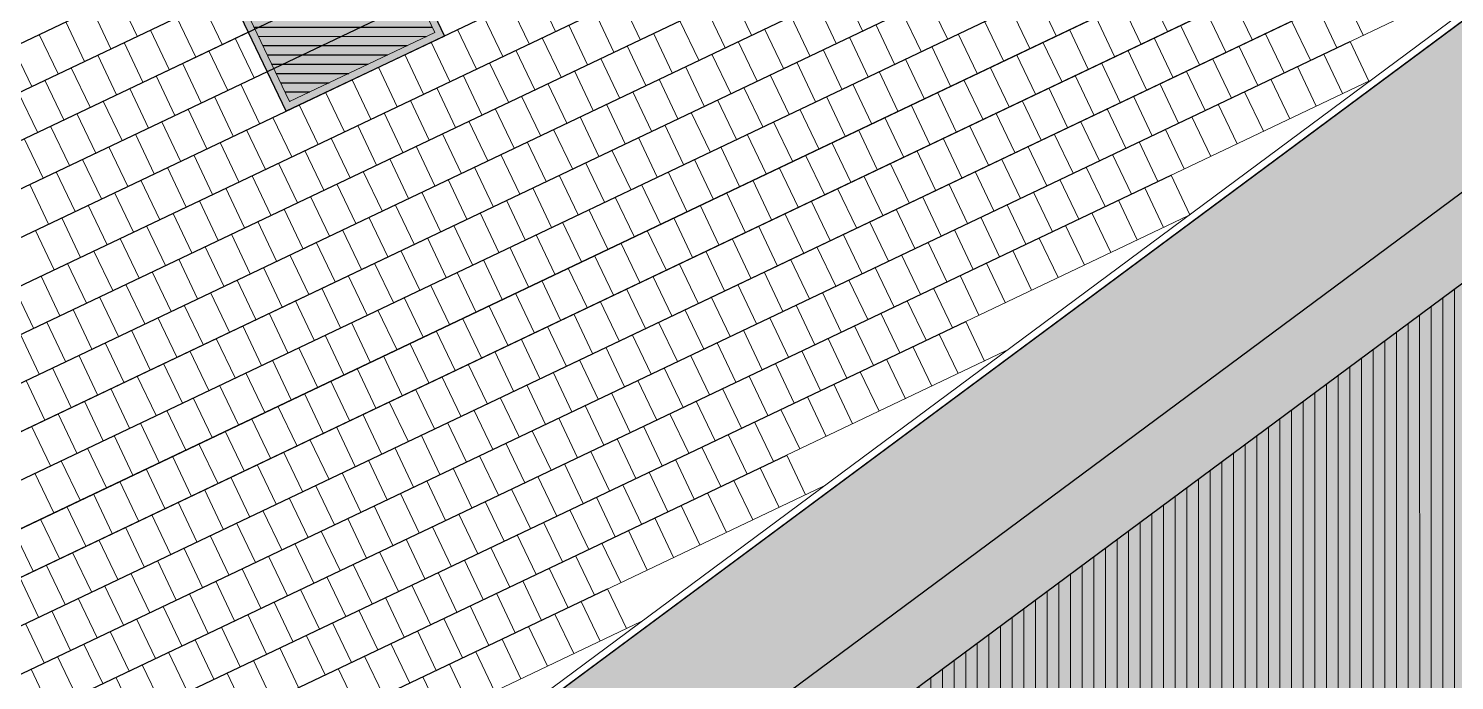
# Model space of a CAD drawing. Header units: metres. Extents: x 679599 to 680028, y 2748524 to 2748840.
# Drawn here: x 679856.32 to 679875.84, y 2748766.67 to 2748775.6 of the extents above; entities that cross this region are included whole.
import ezdxf

# ---------------------------------------------------------------- set-up
doc = ezdxf.new("R2010")
doc.units = ezdxf.units.M
doc.header["$LTSCALE"] = 5
doc.layers.add('00-AUX', color=2, linetype='Continuous', plot=False)
doc.layers.add('00-AUX Tree Pit', color=2, linetype='Continuous', plot=False)
doc.layers.add('02-L-B-Curb', color=11, linetype='Continuous', lineweight=5, plot=False)
for name, color, linetype, lineweight, true_color in [('02-L-Joints-Paviment_07_Precast Concrete Blocks 60X40', 7, 'Continuous', 5, 0x999999), ('03-TR-Pavement_02_Sealed Gravel', 7, 'Continuous', 5, 0x38321e), ('03-TR-Pavement_04_Dry Meadow_2', 7, 'Continuous', 5, 0xe2c75d), ('03-TR-Pavement_07_Precast Concrete Blocks 60X40', 7, 'Continuous', 5, 0x999999)]:
    doc.layers.add(name, color=color, linetype=linetype, lineweight=lineweight, true_color=true_color)
doc.layers.add('03-TR-Pavement_00_Dry Swale', color=7, linetype='Continuous', true_color=0x6e5d3a)
doc.layers.add('03-TR-Tree Pit_White', color=7, linetype='Continuous', true_color=0xfcfcfc)
doc.layers.add('03-TR-Pavement_04_Dry Meadow_', color=54, linetype='Continuous', lineweight=5)
doc.layers.add('04-BK-Tree Pit', color=6, linetype='Continuous', lineweight=5)
doc.layers.add('03-TR-Tree Pit_Green', color=46, linetype='Continuous')

# ---------------------------------------------------------------- blocks, each defined once
blk = doc.blocks.new('ALCORQUE RECTANGULAR')
at = {"layer": '03-TR-Tree Pit_Green', "ltscale": 0.3}
h = blk.add_hatch(dxfattribs=at)
h.set_pattern_fill('ANSI31', color=256, scale=0.04, angle=-45)
h.set_pattern_definition([(360, (-2068898.16958, 3428624.0145), (3e-17, 0.127), [])])
h.paths.add_polyline_path([(679903.391, 2748647.421), (679902.702, 2748648.869), (679904.689, 2748649.814), (679905.377, 2748648.367)])
at = {"layer": '03-TR-Tree Pit_White'}
h = blk.add_hatch(color=256, dxfattribs=at)
h.dxf.hatch_style = 1
h.paths.add_polyline_path([(679903.344, 2748647.288), (679902.569, 2748648.916), (679904.736, 2748649.947), (679905.511, 2748648.319)])
at = {"layer": '02-L-B-Curb'}
blk.add_lwpolyline([(679903.344, 2748647.288), (679902.569, 2748648.916), (679904.736, 2748649.947), (679905.511, 2748648.319)], close=True, dxfattribs=at)
at = {"layer": '02-L-B-Curb', "color": 6}
blk.add_lwpolyline([(679903.391, 2748647.421), (679902.702, 2748648.868), (679904.689, 2748649.814), (679905.378, 2748648.366)], close=True, dxfattribs=at)

msp = doc.modelspace()

# ---------------------------------------------------------------- hatches: boundary and pattern name
at = {"layer": '03-TR-Pavement_00_Dry Swale', "ltscale": 0.3}
h = msp.add_hatch(dxfattribs=at)
h.set_pattern_fill('ANSI38', color=256, scale=0.0393, angle=315)
h.paths.add_polyline_path([(679857.23, 2748759.464), (679909.163, 2748798.008), (679909.744, 2748797.184), (679911.938, 2748797.45), (679909.399, 2748800.523), (679856.611, 2748761.342)])
at = {"layer": '03-TR-Pavement_00_Dry Swale', "ltscale": 0.3, "true_color": 0xb29c70}
h = msp.add_hatch(dxfattribs=at)
h.set_pattern_fill('ANSI38', color=33, scale=0.0393, angle=315)
h.paths.add_polyline_path([(679909.744, 2748797.184), (679909.163, 2748798.008), (679857.23, 2748759.464), (679857.561, 2748758.458)])
at = {"layer": '03-TR-Pavement_02_Sealed Gravel', "linetype": 'Continuous'}
h = msp.add_hatch(dxfattribs=at)
h.set_pattern_fill('ANSI31', color=256, scale=0.0393, angle=45)
h.set_pattern_definition([(90, (652974.11672, 2717198.73223), (-0.1247775, 0), [])])
h.paths.add_polyline_path([(679907.003, 2748743.724, -0.161814), (679919.498, 2748750.942, -0.003897), (679921.772, 2748751.391), (679921.586, 2748752.374, 0.003898), (679919.297, 2748751.921, 0.095494), (679910.949, 2748748.457), (679917.775, 2748758.07), (679916.96, 2748758.649), (679908.689, 2748747.001, -0.265173), (679902.296, 2748744.031), (679888.553, 2748745.181, -0.048342), (679890.618, 2748750.885, -0.004242), (679894.427, 2748758.72, 0.011738), (679915.164, 2748760.727), (679915.044, 2748761.72, -0.011403), (679894.945, 2748759.761, -0.003208), (679897.927, 2748765.636, 0.027333), (679901.217, 2748772.976), (679900.283, 2748773.333, -0.027329), (679897.038, 2748766.094, 0.003497), (679893.785, 2748759.676, -0.003341), (679887.88, 2748759.291, 0.244086), (679870.012, 2748749.029, -0.032517), (679865.084, 2748742.409), (679862.777, 2748745.531), (679860.575, 2748752.201), (679900.459, 2748777.03), (679899.984, 2748777.794), (679859.498, 2748752.591), (679861.968, 2748745.112), (679883.467, 2748716.021), (679900.195, 2748726.433), (679899.719, 2748727.197), (679883.697, 2748717.224), (679883.594, 2748717.363)])
h.paths.add_polyline_path([(679882.996, 2748718.173), (679865.678, 2748741.606, -0.241422), (679874.739, 2748745.333), (679887.312, 2748744.281, 0.084331), (679886.811, 2748733.425, -0.18785)], flags=16)
h.paths.add_polyline_path([(679882.994, 2748718.344), (679865.806, 2748741.601, -0.239448), (679874.731, 2748745.234), (679887.191, 2748744.191, 0.083451), (679886.712, 2748733.412, -0.186193)], flags=0)
h.paths.add_polyline_path([(679886.133, 2748721.729, 0.134058), (679887.803, 2748733.548, -0.08537), (679888.318, 2748744.197), (679902.212, 2748743.034, 0.099036), (679905.374, 2748743.396)], flags=16)
h.paths.add_polyline_path([(679886.454, 2748722.241, 0.127381), (679887.903, 2748733.561, -0.084667), (679888.396, 2748744.09), (679902.204, 2748742.935, 0.088186), (679905.066, 2748743.2)], flags=0)
h.paths.add_polyline_path([(679874.823, 2748746.33, 0.140393), (679868.482, 2748745.074, 0.016107), (679870.852, 2748748.487, -0.244209), (679887.93, 2748758.293, 0.003014), (679893.269, 2748758.637, 0.003955), (679889.715, 2748751.315, 0.049646), (679887.543, 2748745.265)], flags=16)
h.paths.add_polyline_path([(679874.831, 2748746.429, 0.131521), (679868.806, 2748745.345, 0.014517), (679870.937, 2748748.433, -0.244222), (679887.935, 2748758.193, 0.002916), (679893.102, 2748758.525, 0.003871), (679889.625, 2748751.358, 0.048992), (679887.466, 2748745.372)], flags=0)
at = {"layer": '03-TR-Pavement_04_Dry Meadow_', "linetype": 'Continuous'}
h = msp.add_hatch(dxfattribs=at)
h.set_pattern_fill('ANSI31', color=256, scale=0.0502, angle=45)
h.paths.add_polyline_path([(679911.938, 2748797.45), (679909.744, 2748797.184), (679857.561, 2748758.458), (679859.401, 2748752.884), (679904.284, 2748780.824)])
h = msp.add_hatch(dxfattribs=at)
h.set_pattern_fill('ANSI31', color=256, scale=0.0502, angle=45)
h.paths.add_polyline_path([(679889.625, 2748751.358, -0.003871), (679893.102, 2748758.525, -0.002916), (679887.935, 2748758.193, 0.244222), (679870.937, 2748748.433, -0.014517), (679868.806, 2748745.345, -0.131521), (679874.831, 2748746.429), (679887.466, 2748745.372, -0.048992)], flags=17)
h.paths.add_polyline_path([(679905.066, 2748743.2, -0.088186), (679902.204, 2748742.935), (679888.396, 2748744.09, 0.084667), (679887.903, 2748733.561, -0.127381), (679886.454, 2748722.241)], flags=17)
h.paths.add_polyline_path([(679887.191, 2748744.191), (679874.731, 2748745.234, 0.239448), (679865.806, 2748741.601), (679882.994, 2748718.344, 0.186193), (679886.712, 2748733.412, -0.083451)], flags=17)
h.paths.add_polyline_path([(679929.227, 2748752.578), (679904.229, 2748780.437), (679900.069, 2748777.847), (679900.597, 2748776.998), (679860.694, 2748752.157), (679862.867, 2748745.578), (679865.09, 2748742.57, 0.032019), (679869.928, 2748749.083, -0.244074), (679887.875, 2748759.391, 0.003309), (679893.721, 2748759.772, -0.003469), (679896.949, 2748766.14, 0.027673), (679900.225, 2748773.463), (679901.346, 2748773.034, -0.027673), (679898.015, 2748765.59, 0.003122), (679895.113, 2748759.874, 0.011361), (679915.131, 2748761.831), (679915.275, 2748760.639, -0.011763), (679894.491, 2748758.624, 0.004214), (679890.709, 2748750.842, 0.047397), (679888.679, 2748745.271), (679902.304, 2748744.131, 0.265173), (679908.607, 2748747.059), (679916.936, 2748758.789), (679917.914, 2748758.094), (679911.331, 2748748.822, -0.090021), (679919.276, 2748752.019, -0.004065), (679921.666, 2748752.491), (679921.889, 2748751.311, 0.004065), (679919.518, 2748750.844, 0.161814), (679907.078, 2748743.658), (679883.723, 2748717.358), (679899.751, 2748727.335), (679899.804, 2748727.25), (679900.279, 2748726.487)])
at = {"layer": '03-TR-Pavement_04_Dry Meadow_2', "ltscale": 2, "transparency": 33554687}
h = msp.add_hatch(dxfattribs=at)
h.set_pattern_fill('AR-CONC', color=256, scale=0.0067, angle=290)
h.paths.add_polyline_path([(679911.938, 2748797.45), (679909.744, 2748797.184), (679857.561, 2748758.458), (679859.401, 2748752.884), (679904.284, 2748780.824)])
h = msp.add_hatch(dxfattribs=at)
h.set_pattern_fill('AR-CONC', color=256, scale=0.0067, angle=290)
h.paths.add_polyline_path([(679889.625, 2748751.358, -0.003871), (679893.102, 2748758.525, -0.002916), (679887.935, 2748758.193, 0.244222), (679870.937, 2748748.433, -0.014517), (679868.806, 2748745.345, -0.131521), (679874.831, 2748746.429), (679887.466, 2748745.372, -0.048992)], flags=17)
h.paths.add_polyline_path([(679905.066, 2748743.2, -0.088186), (679902.204, 2748742.935), (679888.396, 2748744.09, 0.084667), (679887.903, 2748733.561, -0.127381), (679886.454, 2748722.241)], flags=17)
h.paths.add_polyline_path([(679887.191, 2748744.191), (679874.731, 2748745.234, 0.239448), (679865.806, 2748741.601), (679882.994, 2748718.344, 0.186193), (679886.712, 2748733.412, -0.083451)], flags=17)
edge = h.paths.add_edge_path(flags=17)
edge.add_line((679912.578, 2748752.651), (679912.219, 2748752.906))
edge.add_arc((679911.099, 2748751.078), 2.144, 58.5039, 110.6816)
edge.add_arc((679909.301, 2748755.897), 3, 130.6997, 290.2906, ccw=False)
edge.add_arc((679905.979, 2748759.825), 2.144, 309.5625, 360.2606)
edge.add_arc((679862.059, 2749201.318), 443.88, 274.19002, 275.95669, ccw=False)
edge.add_arc((680354.265, 2748530.352), 513.323, 153.59615, 154.56191)
edge.add_arc((679919.017, 2748737.377), 31.348, 154.5619, 165.4163)
edge.add_line((679888.679, 2748745.271), (679902.304, 2748744.131))
edge.add_arc((679902.889, 2748751.119), 7.013, 265.2169, 324.6227)
edge.add_line((679908.607, 2748747.059), (679912.578, 2748752.651))
edge = h.paths.add_edge_path()
edge.add_line((679894.39, 2748762.424), (679894.918, 2748762.159))
edge.add_arc((680354.265, 2748530.352), 514.523, 152.72476, 153.22245, ccw=False)
edge.add_arc((679832.485, 2748799.377), 72.528, 332.72476, 339.06533)
edge.add_line((679900.225, 2748773.463), (679901.346, 2748773.034))
edge.add_arc((679832.485, 2748799.377), 73.728, 332.72476, 339.06533, ccw=False)
edge.add_arc((680354.265, 2748530.352), 513.323, 152.72476, 153.44035)
edge.add_arc((679862.059, 2749201.318), 442.68, 274.28218, 276.8857)
edge.add_line((679915.131, 2748761.831), (679915.275, 2748760.639))
edge.add_arc((679862.059, 2749201.318), 443.88, 276.15185, 276.8857, ccw=False)
edge.add_arc((679911.725, 2748760.435), 2.144, 191.8592, 241.8889)
edge.add_arc((679909.301, 2748755.897), 3, -0.8356, 61.8842, ccw=False)
edge.add_arc((679914.444, 2748755.789), 2.144, 178.276, 230.7467)
edge.add_line((679913.087, 2748754.129), (679913.446, 2748753.874))
edge.add_line((679913.446, 2748753.874), (679916.936, 2748758.789))
edge.add_line((679916.936, 2748758.789), (679917.914, 2748758.094))
edge.add_line((679917.914, 2748758.094), (679911.331, 2748748.822))
edge.add_arc((679924.109, 2748728.534), 23.977, 101.628, 122.2039, ccw=False)
edge.add_arc((679949.469, 2748605.298), 149.796, 100.69645, 101.62805, ccw=False)
edge.add_line((679921.666, 2748752.491), (679921.889, 2748751.311))
edge.add_arc((679949.469, 2748605.298), 148.596, 100.69645, 101.62805)
edge.add_arc((679924.109, 2748728.534), 22.777, 101.628, 129.2286)
edge.add_arc((679911.191, 2748743.572), 3, -218.3678, 119.6968, ccw=False)
edge.add_arc((679924.109, 2748728.534), 22.777, 132.1004, 138.3944)
edge.add_line((679907.078, 2748743.658), (679883.723, 2748717.358))
edge.add_line((679883.723, 2748717.358), (679899.751, 2748727.335))
edge.add_line((679899.751, 2748727.335), (679900.279, 2748726.487))
edge.add_line((679900.279, 2748726.487), (679929.227, 2748752.578))
edge.add_line((679929.227, 2748752.578), (679904.229, 2748780.437))
edge.add_line((679904.229, 2748780.437), (679900.069, 2748777.847))
edge.add_line((679900.069, 2748777.847), (679900.597, 2748776.998))
edge.add_line((679900.597, 2748776.998), (679860.694, 2748752.157))
edge.add_line((679860.694, 2748752.157), (679862.867, 2748745.578))
edge.add_line((679862.867, 2748745.578), (679865.09, 2748742.57))
edge.add_arc((679816.707, 2748783.565), 63.415, 319.72545, 327.06105)
edge.add_arc((679888.831, 2748736.95), 22.462, 92.4387, 147.3038, ccw=False)
edge.add_arc((679862.059, 2749201.318), 442.68, 273.34324, 274.10153)
edge.add_arc((680354.265, 2748530.352), 514.523, 153.38949, 153.51982, ccw=False)
edge.add_line((679894.244, 2748760.819), (679893.717, 2748761.084))
edge.add_arc((679892.885, 2748759.107), 2.144, 67.1871, 119.5346)
edge.add_arc((679890.381, 2748763.601), 3, 7.4778, 298.8516, ccw=False)
edge.add_arc((679895.481, 2748764.27), 2.144, 187.476, 239.4248)
edge = h.paths.add_edge_path(flags=16)
edge.add_line((679883.004, 2748744.541), (679881.509, 2748744.665))
edge.add_arc((679875.307, 2748747.879), 6.985, 309.9662, 332.6034, ccw=False)
edge.add_arc((679881.878, 2748740.031), 3.25, 129.8801, 311.1921)
edge.add_arc((679888.942, 2748731.549), 7.79, 108.2799, 129.1989, ccw=False)
edge.add_line((679886.498, 2748738.946), (679886.606, 2748740.451))
edge.add_arc((679890.077, 2748747.425), 7.79, 222.6234, 243.5424, ccw=False)
edge.add_arc((679889.649, 2748746.695), 6.985, 197.9552, 220.5924, ccw=False)

# ---------------------------------------------------------------- linework, layer by layer
at = {"layer": '00-AUX'}
msp.add_lwpolyline([(679857.23, 2748759.464), (679909.163, 2748798.008), (679909.744, 2748797.184), (679911.938, 2748797.45), (679909.399, 2748800.523), (679856.611, 2748761.342)], close=True, dxfattribs=at)
for points in [[(679689.235, 2748695.936), (679907.032, 2748799.578)], [(679694.007, 2748697.543), (679904.22, 2748797.575)], [(679698.419, 2748698.977), (679901.769, 2748795.744)], [(679703.192, 2748700.584), (679899.679, 2748794.085)], [(679707.603, 2748702.019), (679896.867, 2748792.083)], [(679712.015, 2748703.454), (679894.416, 2748790.252)], [(679716.787, 2748705.06), (679891.964, 2748788.421)], [(679721.199, 2748706.495), (679889.513, 2748786.59)], [(679725.61, 2748707.93), (679887.062, 2748784.759)], [(679843.764, 2748763.491), (679884.759, 2748782.999)], [(679844.203, 2748763.035), (679881.766, 2748780.91)], [(679844.28, 2748762.407), (679879.315, 2748779.079)], [(679844.718, 2748761.951), (679876.864, 2748777.248)], [(679845.157, 2748761.495), (679874.413, 2748775.418)], [(679845.595, 2748761.04), (679871.962, 2748773.587)], [(679846.034, 2748760.584), (679869.15, 2748771.584)], [(679846.111, 2748759.956), (679866.699, 2748769.753)], [(679846.549, 2748759.5), (679864.247, 2748767.922)]]:
    msp.add_lwpolyline(points, dxfattribs=at)
at = {"layer": '00-AUX', "ltscale": 0.3}
msp.add_lwpolyline([(679857.561, 2748758.458), (679859.401, 2748752.884), (679904.284, 2748780.824), (679911.938, 2748797.45), (679909.744, 2748797.184), (679857.561, 2748758.458)], dxfattribs=at)
at = {"layer": '00-AUX Tree Pit'}
msp.add_lwpolyline([(679859.846, 2748774.462), (679859.071, 2748776.09), (679861.238, 2748777.122), (679862.013, 2748775.493)], close=True, dxfattribs=at)
at = {"layer": '02-L-B-Curb'}
for p, q in [((679856.324, 2748761.253), (679909.576, 2748800.779)), ((679909.399, 2748800.523), (679856.611, 2748761.342))]:
    msp.add_line(p, q, dxfattribs=at)
at = {"layer": '02-L-Joints-Paviment_07_Precast Concrete Blocks 60X40'}
for points in [[(679857.549, 2748776.031), (679857.807, 2748775.489)], [(679863.276, 2748776.098), (679863.534, 2748775.556)], [(679864.437, 2748775.986), (679864.695, 2748775.444)], [(679865.959, 2748776.046), (679866.217, 2748775.504)], [(679867.481, 2748776.105), (679867.739, 2748775.564)], [(679868.642, 2748775.993), (679868.899, 2748775.452)], [(679870.131, 2748776.038), (679870.389, 2748775.496)], [(679871.653, 2748776.098), (679871.911, 2748775.556)], [(679872.814, 2748775.985), (679873.072, 2748775.444)], [(679874.336, 2748776.045), (679874.594, 2748775.503)], [(679857.188, 2748775.859), (679857.446, 2748775.317)], [(679858.349, 2748775.747), (679858.607, 2748775.205)], [(679858.71, 2748775.919), (679858.968, 2748775.377)], [(679862.554, 2748775.754), (679862.811, 2748775.212)], [(679862.915, 2748775.926), (679863.173, 2748775.384)], [(679864.076, 2748775.814), (679864.333, 2748775.272)], [(679865.598, 2748775.874), (679865.855, 2748775.332)], [(679866.758, 2748775.762), (679867.016, 2748775.22)], [(679867.12, 2748775.934), (679867.377, 2748775.392)], [(679868.28, 2748775.821), (679868.538, 2748775.28)], [(679869.77, 2748775.866), (679870.028, 2748775.324)], [(679870.931, 2748775.754), (679871.189, 2748775.212)], [(679871.292, 2748775.926), (679871.55, 2748775.384)], [(679872.453, 2748775.814), (679872.711, 2748775.272)], [(679873.975, 2748775.873), (679874.232, 2748775.332)], [(679856.827, 2748775.687), (679857.085, 2748775.145)], [(679857.988, 2748775.575), (679858.245, 2748775.033)], [(679862.192, 2748775.582), (679862.45, 2748775.041)], [(679863.714, 2748775.642), (679863.972, 2748775.1)], [(679865.236, 2748775.702), (679865.494, 2748775.16)], [(679866.397, 2748775.59), (679866.655, 2748775.048)], [(679867.919, 2748775.65), (679868.177, 2748775.108)], [(679869.409, 2748775.694), (679869.667, 2748775.152)], [(679870.57, 2748775.582), (679870.827, 2748775.04)], [(679872.092, 2748775.642), (679872.349, 2748775.1)], [(679873.613, 2748775.701), (679873.871, 2748775.16)], [(679856.466, 2748775.515), (679856.723, 2748774.973)], [(679857.626, 2748775.403), (679857.884, 2748774.861)], [(679859.148, 2748775.463), (679859.406, 2748774.921)], [(679861.831, 2748775.41), (679862.089, 2748774.869)], [(679863.353, 2748775.47), (679863.611, 2748774.928)], [(679864.514, 2748775.358), (679864.772, 2748774.816)], [(679864.875, 2748775.53), (679865.133, 2748774.988)], [(679866.036, 2748775.418), (679866.294, 2748774.876)], [(679867.558, 2748775.478), (679867.816, 2748774.936)], [(679869.048, 2748775.522), (679869.305, 2748774.98)], [(679870.208, 2748775.41), (679870.466, 2748774.868)], [(679871.73, 2748775.47), (679871.988, 2748774.928)], [(679872.891, 2748775.358), (679873.149, 2748774.816)], [(679873.252, 2748775.53), (679873.51, 2748774.988)], [(679874.413, 2748775.418), (679874.671, 2748774.876)], [(679856.104, 2748775.343), (679856.362, 2748774.801)], [(679857.265, 2748775.231), (679857.523, 2748774.689)], [(679858.787, 2748775.291), (679859.045, 2748774.749)], [(679861.47, 2748775.239), (679861.728, 2748774.697)], [(679862.992, 2748775.298), (679863.25, 2748774.757)], [(679864.153, 2748775.186), (679864.411, 2748774.645)], [(679865.675, 2748775.246), (679865.933, 2748774.704)], [(679867.197, 2748775.306), (679867.455, 2748774.764)], [(679868.325, 2748775.178), (679868.583, 2748774.637)], [(679868.686, 2748775.35), (679868.944, 2748774.808)], [(679869.847, 2748775.238), (679870.105, 2748774.696)], [(679871.369, 2748775.298), (679871.627, 2748774.756)], [(679872.53, 2748775.186), (679872.788, 2748774.644)], [(679874.052, 2748775.246), (679874.31, 2748774.704)], [(679856.904, 2748775.059), (679857.162, 2748774.517)], [(679858.426, 2748775.119), (679858.684, 2748774.577)], [(679861.109, 2748775.067), (679861.367, 2748774.525)], [(679862.631, 2748775.127), (679862.889, 2748774.585)], [(679863.792, 2748775.014), (679864.049, 2748774.473)], [(679865.314, 2748775.074), (679865.571, 2748774.532)], [(679866.836, 2748775.134), (679867.093, 2748774.592)], [(679867.964, 2748775.006), (679868.222, 2748774.465)], [(679869.486, 2748775.066), (679869.744, 2748774.524)], [(679871.008, 2748775.126), (679871.266, 2748774.584)], [(679872.169, 2748775.014), (679872.427, 2748774.472)], [(679873.691, 2748775.074), (679873.949, 2748774.532)], [(679856.543, 2748774.887), (679856.801, 2748774.346)], [(679857.704, 2748774.775), (679857.961, 2748774.233)], [(679858.065, 2748774.947), (679858.323, 2748774.405)], [(679859.226, 2748774.835), (679859.483, 2748774.293)], [(679860.748, 2748774.895), (679861.005, 2748774.353)], [(679861.908, 2748774.783), (679862.166, 2748774.241)], [(679862.27, 2748774.955), (679862.527, 2748774.413)], [(679863.43, 2748774.843), (679863.688, 2748774.301)], [(679864.952, 2748774.902), (679865.21, 2748774.361)], [(679866.113, 2748774.79), (679866.371, 2748774.248)], [(679866.474, 2748774.962), (679866.732, 2748774.42)], [(679867.603, 2748774.835), (679867.861, 2748774.293)], [(679869.125, 2748774.894), (679869.383, 2748774.353)], [(679870.286, 2748774.782), (679870.543, 2748774.241)], [(679870.647, 2748774.954), (679870.905, 2748774.412)], [(679871.808, 2748774.842), (679872.065, 2748774.3)], [(679873.33, 2748774.902), (679873.587, 2748774.36)], [(679856.182, 2748774.715), (679856.44, 2748774.174)], [(679857.342, 2748774.603), (679857.6, 2748774.062)], [(679858.864, 2748774.663), (679859.122, 2748774.121)], [(679860.386, 2748774.723), (679860.644, 2748774.181)], [(679861.547, 2748774.611), (679861.805, 2748774.069)], [(679863.069, 2748774.671), (679863.327, 2748774.129)], [(679864.591, 2748774.73), (679864.849, 2748774.189)], [(679865.752, 2748774.618), (679866.01, 2748774.077)], [(679867.242, 2748774.663), (679867.499, 2748774.121)], [(679868.764, 2748774.723), (679869.021, 2748774.181)], [(679869.924, 2748774.61), (679870.182, 2748774.069)], [(679871.446, 2748774.67), (679871.704, 2748774.128)], [(679872.968, 2748774.73), (679873.226, 2748774.188)], [(679856.981, 2748774.432), (679857.239, 2748773.89)], [(679858.503, 2748774.491), (679858.761, 2748773.95)], [(679859.664, 2748774.379), (679859.922, 2748773.837)], [(679860.025, 2748774.551), (679860.283, 2748774.009)], [(679861.186, 2748774.439), (679861.444, 2748773.897)], [(679862.708, 2748774.499), (679862.966, 2748773.957)], [(679863.869, 2748774.387), (679864.127, 2748773.845)], [(679864.23, 2748774.559), (679864.488, 2748774.017)], [(679865.391, 2748774.446), (679865.649, 2748773.905)], [(679866.88, 2748774.491), (679867.138, 2748773.949)], [(679868.041, 2748774.379), (679868.299, 2748773.837)], [(679868.402, 2748774.551), (679868.66, 2748774.009)], [(679869.563, 2748774.439), (679869.821, 2748773.897)], [(679871.085, 2748774.498), (679871.343, 2748773.957)], [(679872.246, 2748774.386), (679872.504, 2748773.844)], [(679872.607, 2748774.558), (679872.865, 2748774.016)], [(679856.62, 2748774.26), (679856.878, 2748773.718)], [(679858.142, 2748774.319), (679858.4, 2748773.778)], [(679859.303, 2748774.207), (679859.561, 2748773.666)], [(679860.825, 2748774.267), (679861.083, 2748773.725)], [(679862.347, 2748774.327), (679862.605, 2748773.785)], [(679863.508, 2748774.215), (679863.765, 2748773.673)], [(679865.03, 2748774.275), (679865.287, 2748773.733)], [(679866.519, 2748774.319), (679866.777, 2748773.777)], [(679867.68, 2748774.207), (679867.938, 2748773.665)], [(679869.202, 2748774.267), (679869.46, 2748773.725)], [(679870.724, 2748774.326), (679870.982, 2748773.785)], [(679871.885, 2748774.214), (679872.143, 2748773.673)], [(679856.259, 2748774.088), (679856.517, 2748773.546)], [(679857.781, 2748774.148), (679858.039, 2748773.606)], [(679858.942, 2748774.035), (679859.199, 2748773.494)], [(679860.464, 2748774.095), (679860.721, 2748773.553)], [(679861.986, 2748774.155), (679862.243, 2748773.613)], [(679863.146, 2748774.043), (679863.404, 2748773.501)], [(679864.668, 2748774.103), (679864.926, 2748773.561)], [(679866.158, 2748774.147), (679866.416, 2748773.605)], [(679867.319, 2748774.035), (679867.577, 2748773.493)], [(679868.841, 2748774.095), (679869.099, 2748773.553)], [(679870.363, 2748774.155), (679870.621, 2748773.613)], [(679871.524, 2748774.042), (679871.781, 2748773.501)], [(679857.059, 2748773.804), (679857.316, 2748773.262)], [(679857.42, 2748773.976), (679857.678, 2748773.434)], [(679858.58, 2748773.864), (679858.838, 2748773.322)], [(679860.102, 2748773.923), (679860.36, 2748773.382)], [(679861.263, 2748773.811), (679861.521, 2748773.269)], [(679861.624, 2748773.983), (679861.882, 2748773.441)], [(679862.785, 2748773.871), (679863.043, 2748773.329)], [(679864.307, 2748773.931), (679864.565, 2748773.389)], [(679865.436, 2748773.803), (679865.693, 2748773.262)], [(679865.797, 2748773.975), (679866.055, 2748773.433)], [(679866.958, 2748773.863), (679867.215, 2748773.321)], [(679868.48, 2748773.923), (679868.737, 2748773.381)], [(679869.64, 2748773.811), (679869.898, 2748773.269)], [(679870.002, 2748773.983), (679870.259, 2748773.441)], [(679871.162, 2748773.871), (679871.42, 2748773.329)], [(679856.697, 2748773.632), (679856.955, 2748773.09)], [(679858.219, 2748773.692), (679858.477, 2748773.15)], [(679859.741, 2748773.751), (679859.999, 2748773.21)], [(679860.902, 2748773.639), (679861.16, 2748773.098)], [(679862.424, 2748773.699), (679862.682, 2748773.157)], [(679863.946, 2748773.759), (679864.204, 2748773.217)], [(679865.074, 2748773.631), (679865.332, 2748773.09)], [(679866.596, 2748773.691), (679866.854, 2748773.149)], [(679868.118, 2748773.751), (679868.376, 2748773.209)], [(679869.279, 2748773.639), (679869.537, 2748773.097)], [(679870.801, 2748773.699), (679871.059, 2748773.157)], [(679856.336, 2748773.46), (679856.594, 2748772.918)], [(679857.858, 2748773.52), (679858.116, 2748772.978)], [(679859.019, 2748773.408), (679859.277, 2748772.866)], [(679859.38, 2748773.58), (679859.638, 2748773.038)], [(679860.541, 2748773.468), (679860.799, 2748772.926)], [(679862.063, 2748773.527), (679862.321, 2748772.986)], [(679863.224, 2748773.415), (679863.481, 2748772.873)], [(679863.585, 2748773.587), (679863.843, 2748773.045)], [(679864.713, 2748773.46), (679864.971, 2748772.918)], [(679866.235, 2748773.519), (679866.493, 2748772.978)], [(679867.396, 2748773.407), (679867.654, 2748772.866)], [(679867.757, 2748773.579), (679868.015, 2748773.037)], [(679868.918, 2748773.467), (679869.176, 2748772.925)], [(679870.44, 2748773.527), (679870.698, 2748772.985)], [(679871.601, 2748773.415), (679871.859, 2748772.873)], [(679871.962, 2748773.587), (679872.22, 2748773.045)], [(679857.497, 2748773.348), (679857.755, 2748772.806)], [(679858.658, 2748773.236), (679858.916, 2748772.694)], [(679860.18, 2748773.296), (679860.438, 2748772.754)], [(679861.702, 2748773.355), (679861.959, 2748772.814)], [(679862.862, 2748773.243), (679863.12, 2748772.702)], [(679864.352, 2748773.288), (679864.61, 2748772.746)], [(679865.874, 2748773.348), (679866.132, 2748772.806)], [(679867.035, 2748773.235), (679867.293, 2748772.694)], [(679868.557, 2748773.295), (679868.815, 2748772.753)], [(679870.079, 2748773.355), (679870.337, 2748772.813)], [(679871.24, 2748773.243), (679871.497, 2748772.701)], [(679857.136, 2748773.176), (679857.394, 2748772.634)], [(679858.297, 2748773.064), (679858.554, 2748772.522)], [(679859.819, 2748773.124), (679860.076, 2748772.582)], [(679861.34, 2748773.184), (679861.598, 2748772.642)], [(679862.501, 2748773.071), (679862.759, 2748772.53)], [(679863.991, 2748773.116), (679864.249, 2748772.574)], [(679865.513, 2748773.176), (679865.771, 2748772.634)], [(679866.674, 2748773.064), (679866.931, 2748772.522)], [(679868.196, 2748773.123), (679868.453, 2748772.582)], [(679869.718, 2748773.183), (679869.975, 2748772.641)], [(679870.878, 2748773.071), (679871.136, 2748772.529)], [(679856.413, 2748772.832), (679856.671, 2748772.291)], [(679856.775, 2748773.004), (679857.032, 2748772.462)], [(679857.935, 2748772.892), (679858.193, 2748772.35)], [(679859.457, 2748772.952), (679859.715, 2748772.41)], [(679860.618, 2748772.84), (679860.876, 2748772.298)], [(679860.979, 2748773.012), (679861.237, 2748772.47)], [(679862.14, 2748772.9), (679862.398, 2748772.358)], [(679863.63, 2748772.944), (679863.888, 2748772.402)], [(679864.79, 2748772.832), (679865.048, 2748772.29)], [(679865.152, 2748773.004), (679865.409, 2748772.462)], [(679866.312, 2748772.892), (679866.57, 2748772.35)], [(679867.834, 2748772.951), (679868.092, 2748772.41)], [(679868.995, 2748772.839), (679869.253, 2748772.298)], [(679869.356, 2748773.011), (679869.614, 2748772.469)], [(679870.517, 2748772.899), (679870.775, 2748772.357)], [(679857.574, 2748772.72), (679857.832, 2748772.178)], [(679859.096, 2748772.78), (679859.354, 2748772.238)], [(679860.257, 2748772.668), (679860.515, 2748772.126)], [(679861.779, 2748772.728), (679862.037, 2748772.186)], [(679863.269, 2748772.772), (679863.526, 2748772.23)], [(679864.429, 2748772.66), (679864.687, 2748772.118)], [(679865.951, 2748772.72), (679866.209, 2748772.178)], [(679867.473, 2748772.78), (679867.731, 2748772.238)], [(679868.634, 2748772.667), (679868.892, 2748772.126)], [(679870.156, 2748772.727), (679870.414, 2748772.185)], [(679857.213, 2748772.548), (679857.471, 2748772.007)], [(679858.374, 2748772.436), (679858.632, 2748771.894)], [(679858.735, 2748772.608), (679858.993, 2748772.066)], [(679859.896, 2748772.496), (679860.154, 2748771.954)], [(679861.418, 2748772.556), (679861.676, 2748772.014)], [(679862.546, 2748772.428), (679862.804, 2748771.887)], [(679862.907, 2748772.6), (679863.165, 2748772.058)], [(679864.068, 2748772.488), (679864.326, 2748771.946)], [(679865.59, 2748772.548), (679865.848, 2748772.006)], [(679866.751, 2748772.436), (679867.009, 2748771.894)], [(679867.112, 2748772.608), (679867.37, 2748772.066)], [(679868.273, 2748772.496), (679868.531, 2748771.954)], [(679869.795, 2748772.555), (679870.053, 2748772.014)], [(679856.852, 2748772.376), (679857.11, 2748771.835)], [(679858.013, 2748772.264), (679858.27, 2748771.723)], [(679859.535, 2748772.324), (679859.792, 2748771.782)], [(679861.057, 2748772.384), (679861.314, 2748771.842)], [(679862.185, 2748772.256), (679862.443, 2748771.715)], [(679863.707, 2748772.316), (679863.965, 2748771.774)], [(679865.229, 2748772.376), (679865.487, 2748771.834)], [(679866.39, 2748772.264), (679866.648, 2748771.722)], [(679867.912, 2748772.324), (679868.169, 2748771.782)], [(679869.434, 2748772.384), (679869.691, 2748771.842)], [(679856.491, 2748772.205), (679856.748, 2748771.663)], [(679857.651, 2748772.092), (679857.909, 2748771.551)], [(679859.173, 2748772.152), (679859.431, 2748771.61)], [(679860.334, 2748772.04), (679860.592, 2748771.498)], [(679860.695, 2748772.212), (679860.953, 2748771.67)], [(679861.824, 2748772.085), (679862.082, 2748771.543)], [(679863.346, 2748772.144), (679863.604, 2748771.603)], [(679864.868, 2748772.204), (679865.126, 2748771.662)], [(679866.028, 2748772.092), (679866.286, 2748771.55)], [(679867.55, 2748772.152), (679867.808, 2748771.61)], [(679868.711, 2748772.04), (679868.969, 2748771.498)], [(679869.072, 2748772.212), (679869.33, 2748771.67)], [(679856.129, 2748772.033), (679856.387, 2748771.491)], [(679857.29, 2748771.921), (679857.548, 2748771.379)], [(679858.812, 2748771.98), (679859.07, 2748771.439)], [(679859.973, 2748771.868), (679860.231, 2748771.327)], [(679861.463, 2748771.913), (679861.72, 2748771.371)], [(679862.985, 2748771.972), (679863.242, 2748771.431)], [(679864.145, 2748771.86), (679864.403, 2748771.319)], [(679864.507, 2748772.032), (679864.764, 2748771.49)], [(679865.667, 2748771.92), (679865.925, 2748771.378)], [(679867.189, 2748771.98), (679867.447, 2748771.438)], [(679868.35, 2748771.868), (679868.608, 2748771.326)], [(679856.929, 2748771.749), (679857.187, 2748771.207)], [(679858.451, 2748771.809), (679858.709, 2748771.267)], [(679859.612, 2748771.696), (679859.87, 2748771.155)], [(679861.101, 2748771.741), (679861.359, 2748771.199)], [(679862.623, 2748771.801), (679862.881, 2748771.259)], [(679863.784, 2748771.689), (679864.042, 2748771.147)], [(679865.306, 2748771.748), (679865.564, 2748771.207)], [(679866.828, 2748771.808), (679867.086, 2748771.266)], [(679867.989, 2748771.696), (679868.247, 2748771.154)], [(679856.568, 2748771.577), (679856.826, 2748771.035)], [(679857.729, 2748771.465), (679857.986, 2748770.923)], [(679858.09, 2748771.637), (679858.348, 2748771.095)], [(679859.251, 2748771.525), (679859.508, 2748770.983)], [(679860.74, 2748771.569), (679860.998, 2748771.027)], [(679861.901, 2748771.457), (679862.159, 2748770.915)], [(679862.262, 2748771.629), (679862.52, 2748771.087)], [(679863.423, 2748771.517), (679863.681, 2748770.975)], [(679864.945, 2748771.576), (679865.203, 2748771.035)], [(679866.106, 2748771.464), (679866.364, 2748770.923)], [(679866.467, 2748771.636), (679866.725, 2748771.094)], [(679867.628, 2748771.524), (679867.886, 2748770.982)], [(679869.15, 2748771.584), (679869.407, 2748771.042)], [(679856.207, 2748771.405), (679856.464, 2748770.863)], [(679857.367, 2748771.293), (679857.625, 2748770.751)], [(679858.889, 2748771.353), (679859.147, 2748770.811)], [(679860.379, 2748771.397), (679860.637, 2748770.855)], [(679861.54, 2748771.285), (679861.798, 2748770.743)], [(679863.062, 2748771.345), (679863.32, 2748770.803)], [(679864.584, 2748771.405), (679864.842, 2748770.863)], [(679865.745, 2748771.292), (679866.002, 2748770.751)], [(679867.267, 2748771.352), (679867.524, 2748770.81)], [(679868.788, 2748771.412), (679869.046, 2748770.87)], [(679857.006, 2748771.121), (679857.264, 2748770.579)], [(679858.528, 2748771.181), (679858.786, 2748770.639)], [(679860.018, 2748771.225), (679860.276, 2748770.683)], [(679861.179, 2748771.113), (679861.436, 2748770.571)], [(679862.701, 2748771.173), (679862.958, 2748770.631)], [(679863.861, 2748771.061), (679864.119, 2748770.519)], [(679864.223, 2748771.233), (679864.48, 2748770.691)], [(679865.383, 2748771.121), (679865.641, 2748770.579)], [(679866.905, 2748771.18), (679867.163, 2748770.639)], [(679868.066, 2748771.068), (679868.324, 2748770.526)], [(679868.427, 2748771.24), (679868.685, 2748770.698)], [(679856.645, 2748770.949), (679856.903, 2748770.407)], [(679858.167, 2748771.009), (679858.425, 2748770.467)], [(679859.295, 2748770.881), (679859.553, 2748770.34)], [(679859.657, 2748771.053), (679859.914, 2748770.512)], [(679860.817, 2748770.941), (679861.075, 2748770.399)], [(679862.339, 2748771.001), (679862.597, 2748770.459)], [(679863.5, 2748770.889), (679863.758, 2748770.347)], [(679865.022, 2748770.949), (679865.28, 2748770.407)], [(679866.544, 2748771.008), (679866.802, 2748770.467)], [(679867.705, 2748770.896), (679867.963, 2748770.355)], [(679856.284, 2748770.777), (679856.542, 2748770.235)], [(679857.806, 2748770.837), (679858.064, 2748770.295)], [(679858.934, 2748770.71), (679859.192, 2748770.168)], [(679860.456, 2748770.769), (679860.714, 2748770.228)], [(679861.978, 2748770.829), (679862.236, 2748770.287)], [(679863.139, 2748770.717), (679863.397, 2748770.175)], [(679864.661, 2748770.777), (679864.919, 2748770.235)], [(679866.183, 2748770.837), (679866.441, 2748770.295)], [(679867.344, 2748770.725), (679867.602, 2748770.183)], [(679857.083, 2748770.493), (679857.341, 2748769.952)], [(679857.445, 2748770.665), (679857.702, 2748770.123)], [(679858.573, 2748770.538), (679858.831, 2748769.996)], [(679860.095, 2748770.597), (679860.353, 2748770.056)], [(679861.256, 2748770.485), (679861.514, 2748769.944)], [(679861.617, 2748770.657), (679861.875, 2748770.115)], [(679862.778, 2748770.545), (679863.036, 2748770.003)], [(679864.3, 2748770.605), (679864.558, 2748770.063)], [(679865.461, 2748770.493), (679865.718, 2748769.951)], [(679865.822, 2748770.665), (679866.08, 2748770.123)], [(679866.983, 2748770.553), (679867.24, 2748770.011)], [(679856.722, 2748770.321), (679856.98, 2748769.78)], [(679858.212, 2748770.366), (679858.47, 2748769.824)], [(679859.734, 2748770.426), (679859.992, 2748769.884)], [(679860.895, 2748770.313), (679861.152, 2748769.772)], [(679862.417, 2748770.373), (679862.674, 2748769.831)], [(679863.939, 2748770.433), (679864.196, 2748769.891)], [(679865.099, 2748770.321), (679865.357, 2748769.779)], [(679866.621, 2748770.381), (679866.879, 2748769.839)], [(679856.361, 2748770.15), (679856.619, 2748769.608)], [(679857.851, 2748770.194), (679858.108, 2748769.652)], [(679859.373, 2748770.254), (679859.63, 2748769.712)], [(679860.533, 2748770.142), (679860.791, 2748769.6)], [(679862.055, 2748770.201), (679862.313, 2748769.66)], [(679863.216, 2748770.089), (679863.474, 2748769.548)], [(679863.577, 2748770.261), (679863.835, 2748769.719)], [(679864.738, 2748770.149), (679864.996, 2748769.607)], [(679866.26, 2748770.209), (679866.518, 2748769.667)], [(679857.489, 2748770.022), (679857.747, 2748769.48)], [(679858.65, 2748769.91), (679858.908, 2748769.368)], [(679859.011, 2748770.082), (679859.269, 2748769.54)], [(679860.172, 2748769.97), (679860.43, 2748769.428)], [(679861.694, 2748770.03), (679861.952, 2748769.488)], [(679862.855, 2748769.917), (679863.113, 2748769.376)], [(679864.377, 2748769.977), (679864.635, 2748769.435)], [(679865.899, 2748770.037), (679866.157, 2748769.495)], [(679857.128, 2748769.85), (679857.386, 2748769.308)], [(679858.289, 2748769.738), (679858.547, 2748769.196)], [(679859.811, 2748769.798), (679860.069, 2748769.256)], [(679861.333, 2748769.858), (679861.591, 2748769.316)], [(679862.494, 2748769.746), (679862.752, 2748769.204)], [(679864.016, 2748769.805), (679864.274, 2748769.264)], [(679865.177, 2748769.693), (679865.434, 2748769.151)], [(679865.538, 2748769.865), (679865.796, 2748769.323)], [(679866.699, 2748769.753), (679866.956, 2748769.211)], [(679856.406, 2748769.506), (679856.664, 2748768.965)], [(679856.767, 2748769.678), (679857.025, 2748769.137)], [(679857.928, 2748769.566), (679858.186, 2748769.024)], [(679859.45, 2748769.626), (679859.708, 2748769.084)], [(679860.611, 2748769.514), (679860.868, 2748768.972)], [(679860.972, 2748769.686), (679861.23, 2748769.144)], [(679862.133, 2748769.574), (679862.39, 2748769.032)], [(679863.655, 2748769.633), (679863.912, 2748769.092)], [(679864.815, 2748769.521), (679865.073, 2748768.98)], [(679866.337, 2748769.581), (679866.595, 2748769.039)], [(679857.567, 2748769.394), (679857.825, 2748768.853)], [(679859.089, 2748769.454), (679859.346, 2748768.912)], [(679860.249, 2748769.342), (679860.507, 2748768.8)], [(679861.771, 2748769.402), (679862.029, 2748768.86)], [(679863.293, 2748769.462), (679863.551, 2748768.92)], [(679864.454, 2748769.349), (679864.712, 2748768.808)], [(679865.976, 2748769.409), (679866.234, 2748768.867)], [(679857.206, 2748769.222), (679857.463, 2748768.681)], [(679858.366, 2748769.11), (679858.624, 2748768.569)], [(679858.727, 2748769.282), (679858.985, 2748768.74)], [(679859.888, 2748769.17), (679860.146, 2748768.628)], [(679861.41, 2748769.23), (679861.668, 2748768.688)], [(679862.571, 2748769.118), (679862.829, 2748768.576)], [(679862.932, 2748769.29), (679863.19, 2748768.748)], [(679864.093, 2748769.178), (679864.351, 2748768.636)], [(679865.615, 2748769.237), (679865.873, 2748768.696)], [(679856.844, 2748769.051), (679857.102, 2748768.509)], [(679858.005, 2748768.938), (679858.263, 2748768.397)], [(679859.527, 2748768.998), (679859.785, 2748768.456)], [(679861.049, 2748769.058), (679861.307, 2748768.516)], [(679862.21, 2748768.946), (679862.468, 2748768.404)], [(679863.732, 2748769.006), (679863.99, 2748768.464)], [(679865.254, 2748769.066), (679865.512, 2748768.524)], [(679856.483, 2748768.879), (679856.741, 2748768.337)], [(679857.644, 2748768.767), (679857.902, 2748768.225)], [(679859.166, 2748768.826), (679859.424, 2748768.285)], [(679860.688, 2748768.886), (679860.946, 2748768.344)], [(679861.849, 2748768.774), (679862.106, 2748768.232)], [(679863.371, 2748768.834), (679863.628, 2748768.292)], [(679864.531, 2748768.722), (679864.789, 2748768.18)], [(679864.893, 2748768.894), (679865.15, 2748768.352)], [(679856.122, 2748768.707), (679856.38, 2748768.165)], [(679857.283, 2748768.595), (679857.541, 2748768.053)], [(679858.805, 2748768.655), (679859.063, 2748768.113)], [(679859.965, 2748768.542), (679860.223, 2748768.001)], [(679860.327, 2748768.714), (679860.584, 2748768.173)], [(679861.487, 2748768.602), (679861.745, 2748768.06)], [(679863.009, 2748768.662), (679863.267, 2748768.12)], [(679864.17, 2748768.55), (679864.428, 2748768.008)], [(679856.922, 2748768.423), (679857.179, 2748767.881)], [(679858.444, 2748768.483), (679858.701, 2748767.941)], [(679859.604, 2748768.371), (679859.862, 2748767.829)], [(679861.126, 2748768.43), (679861.384, 2748767.889)], [(679862.648, 2748768.49), (679862.906, 2748767.948)], [(679863.809, 2748768.378), (679864.067, 2748767.836)], [(679856.56, 2748768.251), (679856.818, 2748767.709)], [(679857.721, 2748768.139), (679857.979, 2748767.597)], [(679858.082, 2748768.311), (679858.34, 2748767.769)], [(679859.243, 2748768.199), (679859.501, 2748767.657)], [(679860.765, 2748768.258), (679861.023, 2748767.717)], [(679861.926, 2748768.146), (679862.184, 2748767.605)], [(679862.287, 2748768.318), (679862.545, 2748767.776)], [(679863.448, 2748768.206), (679863.706, 2748767.664)], [(679856.199, 2748768.079), (679856.457, 2748767.537)], [(679857.36, 2748767.967), (679857.618, 2748767.425)], [(679858.882, 2748768.027), (679859.14, 2748767.485)], [(679860.404, 2748768.087), (679860.662, 2748767.545)], [(679861.565, 2748767.974), (679861.823, 2748767.433)], [(679863.087, 2748768.034), (679863.344, 2748767.492)], [(679856.999, 2748767.795), (679857.257, 2748767.253)], [(679858.521, 2748767.855), (679858.779, 2748767.313)], [(679859.682, 2748767.743), (679859.939, 2748767.201)], [(679860.043, 2748767.915), (679860.301, 2748767.373)], [(679861.204, 2748767.803), (679861.461, 2748767.261)], [(679862.725, 2748767.862), (679862.983, 2748767.321)], [(679863.886, 2748767.75), (679864.144, 2748767.209)], [(679864.247, 2748767.922), (679864.505, 2748767.38)], [(679856.638, 2748767.623), (679856.895, 2748767.081)], [(679858.16, 2748767.683), (679858.417, 2748767.141)], [(679859.32, 2748767.571), (679859.578, 2748767.029)], [(679860.842, 2748767.631), (679861.1, 2748767.089)], [(679862.364, 2748767.691), (679862.622, 2748767.149)], [(679863.525, 2748767.578), (679863.783, 2748767.037)], [(679856.276, 2748767.451), (679856.534, 2748766.91)], [(679857.798, 2748767.511), (679858.056, 2748766.969)], [(679858.959, 2748767.399), (679859.217, 2748766.857)], [(679860.481, 2748767.459), (679860.739, 2748766.917)], [(679862.003, 2748767.519), (679862.261, 2748766.977)], [(679863.164, 2748767.407), (679863.422, 2748766.865)], [(679857.076, 2748767.167), (679857.334, 2748766.626)], [(679857.437, 2748767.339), (679857.695, 2748766.797)], [(679858.598, 2748767.227), (679858.856, 2748766.685)], [(679860.12, 2748767.287), (679860.378, 2748766.745)], [(679861.281, 2748767.175), (679861.539, 2748766.633)], [(679861.642, 2748767.347), (679861.9, 2748766.805)], [(679862.803, 2748767.235), (679863.061, 2748766.693)], [(679856.715, 2748766.996), (679856.973, 2748766.454)], [(679858.237, 2748767.055), (679858.495, 2748766.514)], [(679859.759, 2748767.115), (679860.017, 2748766.573)], [(679860.92, 2748767.003), (679861.177, 2748766.461)], [(679862.442, 2748767.063), (679862.699, 2748766.521)], [(679856.354, 2748766.824), (679856.611, 2748766.282)], [(679857.876, 2748766.883), (679858.133, 2748766.342)], [(679859.036, 2748766.771), (679859.294, 2748766.23)], [(679859.398, 2748766.943), (679859.655, 2748766.401)], [(679860.558, 2748766.831), (679860.816, 2748766.289)], [(679862.08, 2748766.891), (679862.338, 2748766.349)], [(679857.514, 2748766.712), (679857.772, 2748766.17)], [(679861.719, 2748766.719), (679861.977, 2748766.177)]]:
    msp.add_lwpolyline(points, dxfattribs=at)
at = {"layer": '03-TR-Pavement_07_Precast Concrete Blocks 60X40'}
for p, q in [((679838.715, 2748764.41), (679899.633, 2748793.399)), ((679748.675, 2748720.899), (679897.138, 2748791.547)), ((679712.479, 2748703.01), (679894.644, 2748789.696)), ((679717.042, 2748704.517), (679892.149, 2748787.844)), ((679853.034, 2748773.882), (679881.93, 2748787.632)), ((679736.988, 2748713.344), (679889.655, 2748785.993)), ((679761.265, 2748724.232), (679887.16, 2748784.141)), ((679843.799, 2748762.843), (679884.665, 2748782.29)), ((679844.163, 2748762.351), (679882.171, 2748780.438)), ((679853.292, 2748773.34), (679867.014, 2748779.87)), ((679844.526, 2748761.86), (679879.676, 2748778.586)), ((679844.889, 2748761.368), (679877.181, 2748776.735)), ((679846.146, 2748769.275), (679859.329, 2748775.549)), ((679846.403, 2748768.733), (679859.587, 2748775.007)), ((679845.252, 2748760.877), (679874.687, 2748774.883)), ((679855.424, 2748765.053), (679872.192, 2748773.032)), ((679855.682, 2748764.511), (679869.697, 2748771.18)), ((679846.342, 2748759.402), (679867.203, 2748769.329)), ((679846.705, 2748758.91), (679864.708, 2748767.477))]:
    msp.add_line(p, q, dxfattribs=at)

# ---------------------------------------------------------------- block references
at = {"layer": '04-BK-Tree Pit'}
msp.add_blockref('ALCORQUE RECTANGULAR', (-43.498, 127.174), dxfattribs=at)

doc.saveas('drawing.dxf')
